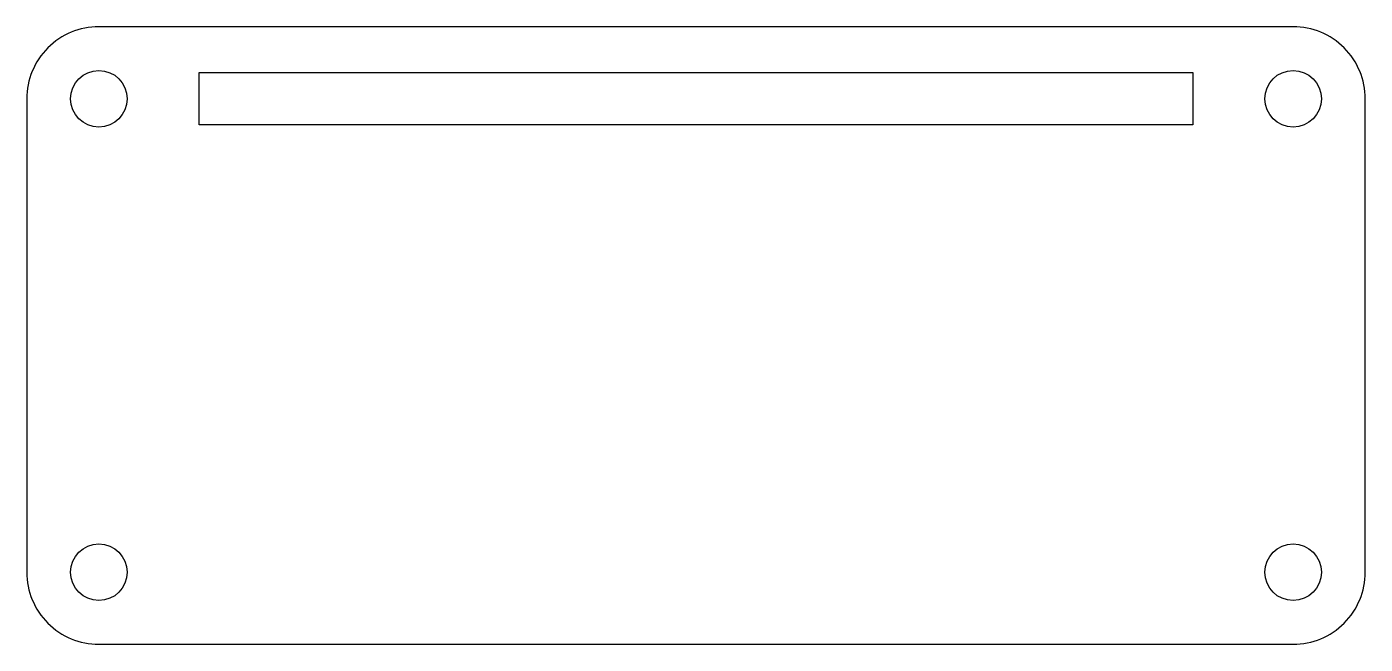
# Model space of a CAD drawing. Header units: millimetres. Extents: x -8.4 to 56.6, y -25.2 to 4.8.
import ezdxf

# ---------------------------------------------------------------- set-up
doc = ezdxf.new("R2010")
doc.units = ezdxf.units.MM

msp = doc.modelspace()

# ---------------------------------------------------------------- linework, layer by layer
msp.add_lwpolyline([(-8.37, 1.27), (-8.37, -21.73, 0.414214), (-4.87, -25.23), (53.13, -25.23, 0.414214), (56.63, -21.73), (56.63, 1.27, 0.414214), (53.13, 4.77), (-4.87, 4.77, 0.414214)], format="xyb", close=True)
msp.add_lwpolyline([(0, 0), (0, 2.54), (48.26, 2.54), (48.26, 0)], close=True)
for centre in [(-4.87, 1.27), (53.13, 1.27), (-4.87, -21.73), (53.13, -21.73)]:
    msp.add_circle(centre, 1.375)

doc.saveas('drawing.dxf')
